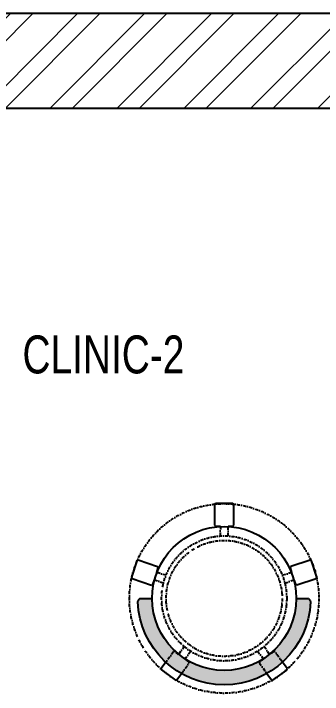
# Model space of a CAD drawing. Header units: feet. Extents: x 8814516 to 8843247, y -5932511 to -5925706.
# Drawn here: x 8838605 to 8839419, y -5927503 to -5925706 of the extents above; entities that cross this region are included whole.
import ezdxf

# ---------------------------------------------------------------- set-up
doc = ezdxf.new("R2010")
doc.units = ezdxf.units.FT
doc.header["$LTSCALE"] = 33
doc.header["$MEASUREMENT"] = 0
doc.linetypes.add('DASHDOT2', pattern=[0.5, 0.25, -0.125, 0, -0.125])
doc.layers.add('A-WALL', color=1, linetype='Continuous')
for name, color, linetype, lineweight in [('A-WALL HATCH', 251, 'Continuous', 0), ('HATCH', 9, 'Continuous', 9), ('LENS-DIM', 252, 'Continuous', 5), ('LENS-FURNITURE', 13, 'Continuous', 9), ('LENS_TEXT', 31, 'Continuous', 5), ('LN-ELEVATION-1', 81, 'Continuous', 25)]:
    doc.layers.add(name, color=color, linetype=linetype, lineweight=lineweight)
doc.styles.get("Standard").update_dxf_attribs({"font": 'GILC____.TTF'})

# ---------------------------------------------------------------- blocks, each defined once
blk = doc.blocks.new('A$C547b97a2')
at = {"layer": 'A-WALL HATCH'}
h = blk.add_hatch(dxfattribs=at)
h.set_pattern_fill('ANSI32', color=256, scale=333)
h.set_pattern_definition([(45, (-3360310.430466578, 5510283.785421858), (-88.29995930067012, 88.29995930067012), []), (45, (-3360251.563827142, 5510283.785421858), (-88.29995930067012, 88.29995930067012), [])])
h.paths.add_polyline_path([(7258.000000001863, 1.8626451e-09), (2193.000000001863, 1.8626451e-09), (2193.000000001863, -244.999999997206), (7258.000000001863, -244.999999997206)])
h.paths.add_polyline_path([(13313.00000000186, 1.8626451e-09), (7668.000000001862, 1.8626451e-09), (7668.000000001862, -244.999999997206), (13313.00000000186, -244.999999997206)])
h.paths.add_polyline_path([(19393.00000000186, 2.7939677e-09), (13713.00000000186, 2.7939677e-09), (13713.00000000186, -244.999999997206), (19393.00000000186, -244.999999997206)])
h.paths.add_polyline_path([(25043, 5.000000002793967), (19803.00000000186, 5.000000002793967), (19803.00000000186, -244.999999997206), (25043.00000000186, -244.999999997206)])
h.paths.add_polyline_path([(25603, -294.999999997206), (25373.00000000186, -294.999999997206), (25373.00000000186, -824.9999999972059), (25603, -824.9999999972059)])
h.paths.add_polyline_path([(25603.00000000186, -1224.999999997206), (25373.00000000186, -1224.999999997206), (25373.00000000186, -3004.999999997207), (24629.00000000186, -3004.999999997207), (24629.00000000186, -3154.999999997206), (25373.00000000186, -3154.999999997206), (25373.00000000186, -4669.999999997206), (23893.00000000186, -4669.999999997206), (23893.00000000186, -3004.999999997207), (23753.00000000186, -3004.999999997207), (23753.00000000186, -4674.999999997206), (19960.00000000186, -4674.999999997206), (19960.00000000186, -4904.999999997206), (23893.00000000186, -4899.999999997206), (25603.00000000186, -4899.999999997206), (25603.00000000186, -3154.999999997206)])
h.paths.add_polyline_path([(7290.000000001862, -4744.999999997206), (1800.000000001863, -4744.999999997206), (1800.000000001863, -4909.999999997206), (7290.000000001862, -4909.999999997206)])
h.paths.add_polyline_path([(13370.00000000186, -4744.999999995343), (7690.000000001862, -4744.999999996275), (7690.000000001862, -4904.999999997206), (13370.00000000186, -4904.999999997206)])
h.paths.add_polyline_path([(19540.00000000186, -4744.999999997206), (13770.00000000186, -4744.999999997206), (13770.00000000186, -4904.999999997206), (19540.00000000186, -4904.999999997206)])
at = {"layer": 'A-WALL'}
for p, q in [((25043.00000000186, 5.000000002793967), (19803.00000000186, 5.000000002793967)), ((25043.00000000186, -244.999999997206), (19803.00000000186, -244.999999997206))]:
    blk.add_line(p, q, dxfattribs=at)
blk = doc.blocks.new('DR STOOL')
at = {"layer": 'HATCH'}
h = blk.add_hatch(dxfattribs=at)
h.set_pattern_fill('ANSI36', color=250, angle=-90.00000000000001)
h.set_pattern_definition([(315, (-227.8099174643867, 917.3997257252777), (6.173926083235043, -1.683798022700468), [7.9375, -1.587499999999999, 0, -1.587499999999999])])
edge = h.paths.add_edge_path()
edge.add_line((-190.0000000041909, 4.511094e-10), (-218.6899174675346, 4.511094e-10))
edge.add_arc((-218.6899174670689, 9.120000000388245), 9.119999999940092, 177.6119845363388, 269.9999999996136, ccw=False)
edge.add_arc((-1.8626451e-09, 3.565219e-10), 228.000000002257, 2.3880154632688004, 177.6119845367313, ccw=False)
edge.add_arc((218.6899174633436, 9.120000000497384), 9.120000000051716, -90.00000000034493, 2.3880154629299, ccw=False)
edge.add_line((218.6899174633436, 4.511094e-10), (190, 4.511094e-10))
edge.add_arc((-1.8626451e-09, 4.511094e-10), 190.000000001979, -1.27e-14, 180)
at = {"layer": 'LN-ELEVATION-1', "color": 1, "ltscale": 100}
for p, q in [((-128.6221585394814, 215.4841044476634), (-165.2704676063731, 189.0243927398114)), ((-124.7228340068832, 214.8545704018979), (-128.6221585394814, 215.4841044476634)), ((-112.6981821293011, 198.1996966340157), (-124.7228340068832, 214.8545704018979)), ((124.7553772013634, 214.9803744515593), (112.5488144652918, 198.2845540212292)), ((128.7014972954057, 215.5933048763618), (124.7553772013634, 214.9803744515593)), ((128.7014972954057, 215.5933048763618), (124.7553772013634, 214.9803744515593)), ((165.1911288509145, 188.915192311113), (128.7014972954057, 215.5933048763618)), ((165.1911288509145, 188.915192311113), (128.7014972954057, 215.5933048763618)), ((-165.2704676063731, 189.0243927398114), (-165.9069543029182, 185.0820035930228)), ((-165.9069543029182, 185.0820035930228), (-153.8003208162263, 168.3135803133482)), ((153.6734594982117, 168.4294150282658), (165.7973639420234, 185.0121775862135)), ((165.7973639420234, 185.0121775862135), (165.1911288509145, 188.915192311113)), ((165.7973639420234, 185.0121775862135), (165.1911288509145, 188.915192311113)), ((-191.2928382232785, -35.45407700946089), (-242.9550312487409, -52.24013893969095)), ((-187.9259491492994, -37.1695928365807), (-191.2928382232785, -35.45407700946089)), ((191.3981811110861, -35.27656588272658), (188.0651108901948, -36.96233201187715)), ((243.0100176925771, -52.21682526778022), (191.3981811110861, -35.27656588272658)), ((-242.9550312487409, -52.24013893969095), (-244.7482102331705, -55.75945052818861)), ((-184.1424400564283, -48.81403796559607), (-187.9259491492994, -37.1695928365807)), ((188.0651108901948, -36.96233201187715), (184.0504167033359, -49.19388854173303)), ((244.8123673382215, -55.78040257930116), (243.0100176925771, -52.21682526778022)), ((-244.7482102331705, -55.75945052818861), (-230.7800458371639, -98.74904560100549)), ((-173.8639617776498, -80.4479453730819), (-177.8421125086024, -68.2044548037811)), ((177.6922140880488, -68.56540505095472), (173.8739495249465, -80.1985000452405)), ((230.715890809428, -98.7280946081737), (244.8123673382215, -55.78040257930116)), ((-227.2218665438704, -100.5620286722478), (-175.5596735184081, -83.7759667420105)), ((-175.5596735184081, -83.7759667420105), (-173.8639617776498, -80.4479453730819)), ((173.8739495249465, -80.1985000452405), (175.5794035866856, -83.5704969359358)), ((175.5794035866856, -83.5704969359358), (227.1912401677109, -100.5107563209894)), ((-230.7800458371639, -98.74904560100549), (-227.2218665438704, -100.5620286722478)), ((227.1912401677109, -100.5107563209894), (230.715890809428, -98.7280946081737)), ((-22.72193054761737, -190.2142363802995), (-25.39390889601782, -192.886214728569)), ((-25.39390889601782, -192.886214728569), (-25.39390889601782, -247.2070584567482)), ((-10.47823652112856, -190.2142363802995), (-22.72193054761737, -190.2142363802995)), ((22.78362171910703, -190.2142363802995), (9.910054048988968, -190.2142363802995)), ((25.42475448176265, -192.8553691428751), (22.78362171910703, -190.2142363802995)), ((25.42475448176265, -247.1762128710543), (25.42475448176265, -192.8553691428751)), ((-25.39390889601782, -247.2070584567482), (-22.60096735274419, -250)), ((-22.60096735274419, -250), (22.60096735274419, -250)), ((22.60096735274419, -250), (25.42475448176265, -247.1762128710543))]:
    blk.add_line(p, q, dxfattribs=at)
at = {"layer": 'LN-ELEVATION-1', "linetype": 'DASHDOT2'}
for p, q in [((-92.92521573789418, 170.8129362839827), (-112.6981821293011, 198.1996966340157)), ((112.5488144652918, 198.2845540212292), (92.69529851106927, 171.1294289919315)), ((-153.8003208162263, 168.3135803133482), (-134.1093360339291, 141.0403694751003)), ((-103.4542870586738, 159.9154408004979), (-93.52748446213081, 167.0824927485227)), ((-93.52748446213081, 167.0824927485227), (-92.92521573789418, 170.8129362839827)), ((92.69529851106927, 171.1294289919315), (93.26858203159645, 167.4385604566923)), ((93.26858203159645, 167.4385604566923), (103.6608748426661, 159.8406005539291)), ((133.7372852512635, 141.1612321265929), (153.6734594982117, 168.4294150282658)), ((-130.4219571123831, 140.4450534014686), (-119.9844727469608, 147.9808124662595)), ((-119.9844727469608, 147.9808124662595), (-105.3687285655178, 126.9741353208374)), ((-88.15393704269081, 139.4771787207864), (-103.4542870586738, 159.9154408004979)), ((103.6608748426661, 159.8406005539291), (88.19885099539533, 139.4487815762331)), ((105.4096150295809, 126.94019481352), (120.1194891873747, 147.8074627162714)), ((120.1194891873747, 147.8074627162714), (130.0033113472163, 140.5812532722048)), ((-134.1093360339291, 141.0403694751003), (-130.4219571123831, 140.4450534014686)), ((130.0033113472163, 140.5812532722048), (133.7372852512635, 141.1612321265929)), ((-159.954806596972, -40.49024384317454), (-184.1424400564283, -48.81403796559607)), ((184.0504167033359, -49.19388854173303), (159.8786162491887, -40.79004861696012)), ((-177.8421125086024, -68.2044548037811), (-153.4148110738024, -60.73628028803068)), ((153.3006618716754, -61.02382378749462), (177.6922140880488, -68.56540505095472)), ((-10.92024635523557, -164.6382343793375), (-10.47823652112856, -190.2142363802995)), ((9.910054048988968, -190.2142363802995), (10.35584833659231, -164.674698740353))]:
    blk.add_line(p, q, dxfattribs=at)
at = {"layer": 'LN-ELEVATION-1', "color": 1, "ltscale": 100}
blk.add_lwpolyline([(-190.0000000023283, 0), (-218.6899174656719, 0, -0.4264743413925903), (-227.8019973598421, 9.5, -0.959166304662544), (227.8019973593764, 9.5, -0.4264743413925903), (218.6899174647406, 0), (190.0000000013969, 0)], format="xyb", dxfattribs=at)
at = {"layer": 'LN-ELEVATION-1', "linetype": 'DASHDOT2'}
for radius in [250, 165, 153]:
    blk.add_circle((0, 0), radius, dxfattribs=at)
at = {"layer": 'LN-ELEVATION-1', "color": 1, "ltscale": 100}
blk.add_circle((0, 0), 190, dxfattribs=at)

msp = doc.modelspace()

# ---------------------------------------------------------------- block references
at = {"layer": 'LENS-DIM', "color": 2}
msp.add_blockref('A$C547b97a2', (8817644.066520765, -5925710.977700284), dxfattribs=at)
at = {"layer": 'LENS-FURNITURE', "rotation": 180}
msp.add_blockref('DR STOOL', (8839159.92707467, -5927249.251788664), dxfattribs=at)

# ---------------------------------------------------------------- texts
at = {"layer": 'LENS_TEXT', "linetype": 'Continuous', "ltscale": 3, "insert": (8838841.446933297, -5926606.153333842), "char_height": 100, "attachment_point": 5}
msp.add_mtext_dynamic_manual_height_columns('CLINIC-2', width=930.4951690917121, gutter_width=0.9999999999999992, heights=[0], dxfattribs=at)

doc.saveas('drawing.dxf')
